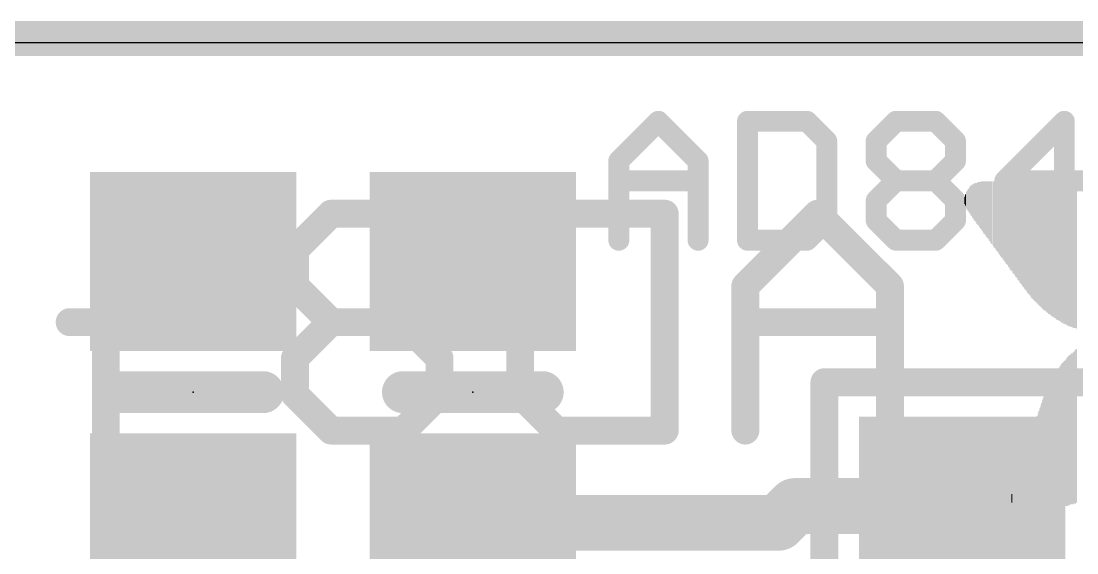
# Model space of a CAD drawing. Extents: x -0.4 to 20.3, y -0.1 to 16.7.
# Drawn here: x 8.65 to 16.33, y 12.8 to 16.67 of the extents above; entities that cross this region are included whole.
import ezdxf

# ---------------------------------------------------------------- set-up
doc = ezdxf.new("R2010")
doc.units = 0
for name, color, linetype in [('1', 12, 'CONTINUOUS'), ('16', 132, 'CONTINUOUS'), ('20', 53, 'CONTINUOUS'), ('21', 40, 'CONTINUOUS'), ('22', 6, 'CONTINUOUS'), ('23', 40, 'CONTINUOUS')]:
    doc.layers.add(name, color=color, linetype=linetype)

# ---------------------------------------------------------------- blocks, each defined once
blk = doc.blocks.new('RECT')
blk.add_solid([(-0.5, -0.5), (0.5, -0.5), (-0.5, 0.5), (0.5, 0.5)])

msp = doc.modelspace()

# ---------------------------------------------------------------- linework, layer by layer
at = {"layer": '1'}
for points, const_width in [([(0, 16.54), (20.214, 16.54)], 0.254), ([(14.158, 13.02), (14.28, 13.142)], 0.4064), ([(14.28, 13.142), (15.494, 13.142)], 0.4064), ([(9.906, 13.02), (9.906, 11.242)], 0.4064), ([(12.375, 12.583), (11.938, 13.02)], 0.4064), ([(14.158, 13.02), (11.938, 13.02)], 0.4064)]:
    msp.add_lwpolyline(points, dxfattribs=dict(at, const_width=const_width))
at = {"layer": '1', "const_width": 0.2032}
for points in [[(14.28, 13.2436, 1), (14.28, 13.0404)], [(14.3518, 13.0702, 1), (14.2082, 13.2138)], [(15.494, 13.0404, 1), (15.494, 13.2436)], [(10.0076, 13.02, 1), (9.8044, 13.02)], [(11.938, 13.1216, 1), (11.938, 12.9184)], [(12.0098, 13.0918, 1), (11.8662, 12.9482)], [(14.158, 12.9184, 1), (14.158, 13.1216)], [(14.0862, 13.0918, 1), (14.2298, 12.9482)]]:
    msp.add_lwpolyline(points, format="xyb", dxfattribs=at)
at = {"layer": '16', "const_width": 0.254}
msp.add_lwpolyline([(0, 16.54), (20.214, 16.54)], dxfattribs=at)
at = {"layer": '20'}
msp.add_line((17.78, 16.51), (2.54, 16.51), dxfattribs=at)
at = {"layer": '21'}
for points, const_width in [([(12.9991, 15.6504), (13.2872, 15.9385)], 0.1524), ([(13.2872, 15.9385), (13.5753, 15.6504)], 0.1524), ([(13.9346, 15.9385), (13.9346, 15.0742)], 0.1524), ([(14.3668, 15.9385), (13.9346, 15.9385)], 0.1524), ([(14.5108, 15.7945), (14.3668, 15.9385)], 0.1524), ([(14.8701, 15.7945), (15.0142, 15.9385)], 0.1524), ([(15.0142, 15.9385), (15.3023, 15.9385)], 0.1524), ([(15.3023, 15.9385), (15.4463, 15.7945)], 0.1524), ([(16.2378, 15.9385), (15.8056, 15.5064)], 0.1524), ([(16.2378, 15.0742), (16.2378, 15.9385)], 0.1524), ([(14.5108, 15.2183), (14.5108, 15.7945)], 0.1524), ([(14.8701, 15.6504), (14.8701, 15.7945)], 0.1524), ([(15.4463, 15.7945), (15.4463, 15.6504)], 0.1524), ([(12.9991, 15.0742), (12.9991, 15.6504)], 0.1524), ([(13.5753, 15.6504), (13.5753, 15.0742)], 0.1524), ([(15.0142, 15.5064), (14.8701, 15.6504)], 0.1524), ([(15.4463, 15.6504), (15.3023, 15.5064)], 0.1524), ([(12.9991, 15.5064), (13.5753, 15.5064)], 0.1524), ([(14.8701, 15.3623), (15.0142, 15.5064)], 0.1524), ([(15.0142, 15.5064), (15.3023, 15.5064)], 0.1524), ([(15.3023, 15.5064), (15.4463, 15.3623)], 0.1524), ([(15.8056, 15.5064), (16.3819, 15.5064)], 0.1524), ([(14.8701, 15.2183), (14.8701, 15.3623)], 0.1524), ([(15.4463, 15.3623), (15.4463, 15.2183)], 0.1524), ([(14.3668, 15.0742), (14.5108, 15.2183)], 0.1524), ([(15.0142, 15.0742), (14.8701, 15.2183)], 0.1524), ([(15.4463, 15.2183), (15.3023, 15.0742)], 0.1524), ([(13.9346, 15.0742), (14.3668, 15.0742)], 0.1524), ([(15.3023, 15.0742), (15.0142, 15.0742)], 0.1524), ([(10.414, 13.97), (9.398, 13.97)], 0.3048), ([(12.446, 13.97), (11.43, 13.97)], 0.3048), ([(14.494, 10.342), (14.494, 14.042)], 0.2032), ([(14.494, 14.042), (16.494, 14.042)], 0.2032)]:
    msp.add_lwpolyline(points, dxfattribs=dict(at, const_width=const_width))
for points, const_width in [([(13.3141, 15.9655, 1), (13.2603, 15.9116)], 0.0762), ([(13.3141, 15.9116, 1), (13.2603, 15.9655)], 0.0762), ([(13.9727, 15.9385, 1), (13.8965, 15.9385)], 0.0762), ([(13.9346, 15.9766, 1), (13.9346, 15.9004)], 0.0762), ([(14.3937, 15.9655, 1), (14.3398, 15.9116)], 0.0762), ([(14.3668, 15.9004, 1), (14.3668, 15.9766)], 0.0762), ([(15.0142, 15.9766, 1), (15.0142, 15.9004)], 0.0762), ([(15.0411, 15.9116, 1), (14.9872, 15.9655)], 0.0762), ([(15.3292, 15.9655, 1), (15.2753, 15.9116)], 0.0762), ([(15.3023, 15.9004, 1), (15.3023, 15.9766)], 0.0762), ([(16.2759, 15.9385, 1), (16.1997, 15.9385)], 0.0762), ([(16.2648, 15.9116, 1), (16.2109, 15.9655)], 0.0762), ([(14.5489, 15.7945, 1), (14.4727, 15.7945)], 0.0762), ([(14.4839, 15.7675, 1), (14.5378, 15.8214)], 0.0762), ([(14.9082, 15.7945, 1), (14.832, 15.7945)], 0.0762), ([(14.8432, 15.8214, 1), (14.8971, 15.7675)], 0.0762), ([(15.4844, 15.7945, 1), (15.4082, 15.7945)], 0.0762), ([(15.4194, 15.7675, 1), (15.4733, 15.8214)], 0.0762), ([(12.9721, 15.6774, 1), (13.026, 15.6235)], 0.0762), ([(13.0372, 15.6504, 1), (12.961, 15.6504)], 0.0762), ([(13.6134, 15.6504, 1), (13.5372, 15.6504)], 0.0762), ([(13.5484, 15.6235, 1), (13.6023, 15.6774)], 0.0762), ([(14.8971, 15.6774, 1), (14.8432, 15.6235)], 0.0762), ([(14.832, 15.6504, 1), (14.9082, 15.6504)], 0.0762), ([(15.4082, 15.6504, 1), (15.4844, 15.6504)], 0.0762), ([(15.4733, 15.6235, 1), (15.4194, 15.6774)], 0.0762), ([(12.9991, 15.5445, 1), (12.9991, 15.4683)], 0.0762), ([(13.5753, 15.4683, 1), (13.5753, 15.5445)], 0.0762), ([(15.0142, 15.5445, 1), (15.0142, 15.4683)], 0.0762), ([(15.0411, 15.4794, 1), (14.9872, 15.5333)], 0.0762), ([(15.3292, 15.5333, 1), (15.2753, 15.4794)], 0.0762), ([(15.3023, 15.4683, 1), (15.3023, 15.5445)], 0.0762), ([(15.8056, 15.5445, 1), (15.8056, 15.4683)], 0.0762), ([(14.9872, 15.4794, 1), (15.0411, 15.5333)], 0.0762), ([(15.2753, 15.5333, 1), (15.3292, 15.4794)], 0.0762), ([(15.7787, 15.5333, 1), (15.8326, 15.4794)], 0.0762), ([(14.9082, 15.3623, 1), (14.832, 15.3623)], 0.0762), ([(14.8432, 15.3893, 1), (14.8971, 15.3354)], 0.0762), ([(15.4844, 15.3623, 1), (15.4082, 15.3623)], 0.0762), ([(15.4194, 15.3354, 1), (15.4733, 15.3893)], 0.0762), ([(14.5378, 15.1913, 1), (14.4839, 15.2452)], 0.0762), ([(14.8971, 15.2452, 1), (14.8432, 15.1913)], 0.0762), ([(15.4733, 15.1913, 1), (15.4194, 15.2452)], 0.0762), ([(14.4727, 15.2183, 1), (14.5489, 15.2183)], 0.0762), ([(14.832, 15.2183, 1), (14.9082, 15.2183)], 0.0762), ([(15.4082, 15.2183, 1), (15.4844, 15.2183)], 0.0762), ([(13.9346, 15.1123, 1), (13.9346, 15.0361)], 0.0762), ([(14.3398, 15.1011, 1), (14.3937, 15.0473)], 0.0762), ([(14.3668, 15.0361, 1), (14.3668, 15.1123)], 0.0762), ([(15.0142, 15.1123, 1), (15.0142, 15.0361)], 0.0762), ([(14.9872, 15.0473, 1), (15.0411, 15.1011)], 0.0762), ([(15.2753, 15.1011, 1), (15.3292, 15.0473)], 0.0762), ([(15.3023, 15.0361, 1), (15.3023, 15.1123)], 0.0762), ([(12.961, 15.0742, 1), (13.0372, 15.0742)], 0.0762), ([(13.5372, 15.0742, 1), (13.6134, 15.0742)], 0.0762), ([(13.8965, 15.0742, 1), (13.9727, 15.0742)], 0.0762), ([(16.1997, 15.0742, 1), (16.2759, 15.0742)], 0.0762), ([(9.398, 14.0462, 1), (9.398, 13.8938)], 0.1524), ([(10.414, 13.8938, 1), (10.414, 14.0462)], 0.1524), ([(11.43, 14.0462, 1), (11.43, 13.8938)], 0.1524), ([(12.446, 13.8938, 1), (12.446, 14.0462)], 0.1524), ([(14.5448, 14.042, 1), (14.4432, 14.042)], 0.1016), ([(14.494, 14.0928, 1), (14.494, 13.9912)], 0.1016)]:
    msp.add_lwpolyline(points, format="xyb", dxfattribs=dict(at, const_width=const_width))
at = {"layer": '22', "const_width": 0.1016}
for points in [[(9.3063, 15.3027, 1), (9.2344, 15.2308)], [(9.3211, 15.2667, 1), (9.2195, 15.2667)], [(10.9075, 15.3175, 1), (10.9075, 15.2159)], [(10.9434, 15.2308, 1), (10.8716, 15.3027)], [(11.4688, 15.3027, 1), (11.397, 15.2308)], [(11.4329, 15.2159, 1), (11.4329, 15.3175)], [(12.5446, 15.3175, 1), (12.5446, 15.2159)], [(12.5806, 15.2308, 1), (12.5087, 15.3027)], [(13.3835, 15.2667, 1), (13.2819, 15.2667)], [(13.3327, 15.2159, 1), (13.3327, 15.3175)], [(14.4804, 15.3027, 1), (14.4086, 15.2308)], [(14.4804, 15.2308, 1), (14.4086, 15.3027)], [(10.6956, 15.0041, 1), (10.594, 15.0041)], [(10.6089, 15.04, 1), (10.6807, 14.9681)], [(11.7464, 15.0041, 1), (11.6448, 15.0041)], [(11.6596, 14.9681, 1), (11.7315, 15.04)], [(12.246, 15.04, 1), (12.3179, 14.9681)], [(12.3328, 15.0041, 1), (12.2312, 15.0041)], [(10.6807, 14.7773, 1), (10.6089, 14.7054)], [(11.7315, 14.7054, 1), (11.6596, 14.7773)], [(13.9699, 14.7414, 1), (13.8683, 14.7414)], [(13.8832, 14.7773, 1), (13.955, 14.7054)], [(15.0207, 14.7414, 1), (14.9191, 14.7414)], [(14.934, 14.7054, 1), (15.0058, 14.7773)], [(10.594, 14.7414, 1), (10.6956, 14.7414)], [(11.6448, 14.7414, 1), (11.7464, 14.7414)], [(9.0076, 14.5295, 1), (9.0076, 14.4279)], [(10.0225, 14.4428, 1), (10.0943, 14.5146)], [(10.0584, 14.4279, 1), (10.0584, 14.5295)], [(10.9075, 14.5295, 1), (10.9075, 14.4279)], [(10.9434, 14.4428, 1), (10.8716, 14.5146)], [(10.8716, 14.4428, 1), (10.9434, 14.5146)], [(11.4688, 14.5146, 1), (11.397, 14.4428)], [(11.397, 14.5146, 1), (11.4688, 14.4428)], [(11.4329, 14.4279, 1), (11.4329, 14.5295)], [(13.9191, 14.5295, 1), (13.9191, 14.4279)], [(14.9699, 14.4279, 1), (14.9699, 14.5295)], [(10.6956, 14.216, 1), (10.594, 14.216)], [(10.6089, 14.2519, 1), (10.6807, 14.1801)], [(11.7464, 14.216, 1), (11.6448, 14.216)], [(11.6596, 14.1801, 1), (11.7315, 14.2519)], [(10.6807, 13.9892, 1), (10.6089, 13.9174)], [(11.7315, 13.9174, 1), (11.6596, 13.9892)], [(12.3179, 13.9892, 1), (12.246, 13.9174)], [(10.594, 13.9533, 1), (10.6956, 13.9533)], [(11.6448, 13.9533, 1), (11.7464, 13.9533)], [(12.2312, 13.9533, 1), (12.3328, 13.9533)], [(9.2195, 13.6906, 1), (9.3211, 13.6906)], [(10.9075, 13.7414, 1), (10.9075, 13.6398)], [(10.8716, 13.6547, 1), (10.9434, 13.7265)], [(11.397, 13.7265, 1), (11.4688, 13.6547)], [(11.4329, 13.6398, 1), (11.4329, 13.7414)], [(12.5446, 13.7414, 1), (12.5446, 13.6398)], [(12.5087, 13.6547, 1), (12.5806, 13.7265)], [(13.2819, 13.6906, 1), (13.3835, 13.6906)], [(13.3327, 13.6398, 1), (13.3327, 13.7414)], [(13.8683, 13.6906, 1), (13.9699, 13.6906)], [(14.9191, 13.6906, 1), (15.0207, 13.6906)]]:
    msp.add_lwpolyline(points, format="xyb", dxfattribs=at)
at = {"layer": '22', "const_width": 0.2032}
for points in [[(9.2703, 13.6906), (9.2703, 15.2667)], [(9.2703, 15.2667), (10.0584, 14.4787)], [(10.9075, 15.2667), (10.6448, 15.0041)], [(11.4329, 15.2667), (10.9075, 15.2667)], [(11.6956, 15.0041), (11.4329, 15.2667)], [(12.282, 15.0041), (12.5446, 15.2667)], [(12.5446, 15.2667), (13.3327, 15.2667)], [(13.3327, 15.2667), (13.3327, 13.6906)], [(14.4445, 15.2667), (13.9191, 14.7414)], [(14.9699, 14.7414), (14.4445, 15.2667)], [(10.6448, 15.0041), (10.6448, 14.7414)], [(11.6956, 14.7414), (11.6956, 15.0041)], [(12.282, 13.9533), (12.282, 15.0041)], [(10.6448, 14.7414), (10.9075, 14.4787)], [(11.4329, 14.4787), (11.6956, 14.7414)], [(13.9191, 14.7414), (13.9191, 13.6906)], [(14.9699, 13.6906), (14.9699, 14.7414)], [(10.0584, 14.4787), (9.0076, 14.4787)], [(10.9075, 14.4787), (10.6448, 14.216)], [(11.4329, 14.4787), (10.9075, 14.4787)], [(11.6956, 14.216), (11.4329, 14.4787)], [(14.9699, 14.4787), (13.9191, 14.4787)], [(10.6448, 14.216), (10.6448, 13.9533)], [(11.6956, 13.9533), (11.6956, 14.216)], [(10.6448, 13.9533), (10.9075, 13.6906)], [(11.4329, 13.6906), (11.6956, 13.9533)], [(12.5446, 13.6906), (12.282, 13.9533)], [(10.9075, 13.6906), (11.4329, 13.6906)], [(13.3327, 13.6906), (12.5446, 13.6906)]]:
    msp.add_lwpolyline(points, dxfattribs=at)
at = {"layer": '23'}
for p in [(9.906, 13.97), (11.938, 13.97)]:
    msp.add_point(p, dxfattribs=at)

# ---------------------------------------------------------------- block references
at = {"layer": '1', "xscale": 1.3, "yscale": 1.5, "rotation": 270}
for p in [(9.906, 14.92), (11.938, 14.92), (15.494, 13.142), (9.906, 13.02), (11.938, 13.02)]:
    msp.add_blockref('RECT', p, dxfattribs=at)
at = {"layer": '22', "rotation": 90}
for p, xscale, yscale in [((15.6337, 15.3289), 0.3492, 0.0064), ((15.6401, 15.3226), 0.3619, 0.0063), ((15.6464, 15.3194), 0.3683, 0.0064), ((15.6528, 15.313), 0.381, 0.0063), ((15.6591, 15.3099), 0.3873, 0.0064), ((15.6654, 15.3067), 0.3937, 0.0063), ((15.6718, 15.3003), 0.4064, 0.0064), ((15.6782, 15.2972), 0.4127, 0.0063), ((15.6845, 15.294), 0.4191, 0.0064), ((15.6909, 15.2876), 0.4318, 0.0063), ((15.6972, 15.2845), 0.4381, 0.0064), ((15.7035, 15.2781), 0.4508, 0.0063), ((15.7099, 15.2749), 0.4572, 0.0064), ((15.7163, 15.2718), 0.4635, 0.0063), ((15.7226, 15.2654), 0.4762, 0.0064), ((15.729, 15.2622), 0.4826, 0.0063), ((15.7353, 15.2591), 0.4889, 0.0064), ((15.7416, 15.2527), 0.5016, 0.0063), ((15.748, 15.2495), 0.508, 0.0064), ((15.7544, 15.2464), 0.5143, 0.0063), ((15.7607, 15.24), 0.527, 0.0064), ((15.7671, 15.2368), 0.5334, 0.0063), ((15.7734, 15.2305), 0.5461, 0.0064), ((15.7797, 15.2273), 0.5524, 0.0063), ((15.7861, 15.2241), 0.5588, 0.0064), ((15.7925, 15.2178), 0.5715, 0.0063), ((15.7988, 15.2146), 0.5778, 0.0064), ((15.8052, 15.2114), 0.5842, 0.0063), ((15.8115, 15.205), 0.5969, 0.0064), ((15.8178, 15.2019), 0.6032, 0.0063), ((15.8242, 15.1987), 0.6096, 0.0064), ((15.8306, 15.1924), 0.6223, 0.0063), ((15.8369, 15.1892), 0.6286, 0.0064), ((15.8433, 15.1829), 0.6413, 0.0063), ((15.8496, 15.1797), 0.6477, 0.0064), ((15.8559, 15.1765), 0.654, 0.0063), ((15.8623, 15.1702), 0.6667, 0.0064), ((15.8687, 15.1669), 0.6731, 0.0063), ((15.875, 15.1638), 0.6794, 0.0064), ((15.8814, 15.1575), 0.6921, 0.0063), ((15.8877, 15.1543), 0.6985, 0.0064), ((15.8941, 15.1511), 0.7048, 0.0063), ((15.9004, 15.1448), 0.7175, 0.0064), ((15.9068, 15.1416), 0.7239, 0.0063), ((15.9131, 15.1352), 0.7366, 0.0064), ((15.9195, 15.1321), 0.7429, 0.0063), ((15.9258, 15.1288), 0.7493, 0.0064), ((15.9322, 15.1225), 0.762, 0.0063), ((15.9385, 15.1194), 0.7683, 0.0064), ((15.9449, 15.1162), 0.7747, 0.0063), ((15.9512, 15.1098), 0.7874, 0.0064), ((15.9576, 15.1067), 0.7937, 0.0063), ((15.9639, 15.1035), 0.8001, 0.0064), ((15.9703, 15.0971), 0.8128, 0.0063), ((15.9766, 15.094), 0.8191, 0.0064), ((15.983, 15.0907), 0.8255, 0.0063), ((15.9893, 15.0876), 0.8318, 0.0064), ((15.9957, 15.0813), 0.8445, 0.0063), ((16.002, 15.0781), 0.8509, 0.0064), ((16.0084, 15.0749), 0.8572, 0.0063), ((16.0147, 15.0717), 0.8636, 0.0064), ((16.0211, 15.0686), 0.8699, 0.0063), ((16.0274, 15.0654), 0.8763, 0.0064), ((16.0338, 15.0622), 0.8826, 0.0063), ((16.0401, 15.059), 0.889, 0.0064), ((16.0465, 15.0559), 0.8953, 0.0063), ((16.0528, 15.0526), 0.9017, 0.0064), ((16.0592, 15.0495), 0.908, 0.0063), ((16.0655, 15.0463), 0.9144, 0.0064), ((16.0719, 15.0432), 0.9207, 0.0063), ((16.0782, 15.04), 0.9271, 0.0064), ((16.0846, 15.0368), 0.9334, 0.0063), ((16.0909, 15.0336), 0.9398, 0.0064), ((16.0973, 15.0336), 0.9398, 0.0063), ((16.1036, 15.0305), 0.9461, 0.0064), ((16.11, 15.0273), 0.9525, 0.0063), ((16.1163, 15.0241), 0.9588, 0.0064), ((16.1227, 15.0209), 0.9652, 0.0063), ((16.129, 15.0209), 0.9652, 0.0064), ((16.1354, 15.0178), 0.9715, 0.0063), ((16.1417, 15.0145), 0.9779, 0.0064), ((16.1481, 15.0114), 0.9842, 0.0063), ((16.1544, 15.0114), 0.9842, 0.0064), ((16.1608, 15.0082), 0.9906, 0.0063), ((16.1671, 15.0051), 0.9969, 0.0064), ((16.1735, 15.0051), 0.9969, 0.0063), ((16.1798, 15.0019), 1.0033, 0.0064), ((16.1862, 14.9987), 1.0096, 0.0063), ((16.1925, 14.9987), 1.0096, 0.0064), ((16.1989, 14.9955), 1.016, 0.0063), ((16.2052, 14.9955), 1.016, 0.0064), ((16.2115, 14.9924), 1.0223, 0.0063), ((16.2179, 14.9892), 1.0287, 0.0064), ((16.2243, 14.9892), 1.0287, 0.0063), ((16.2306, 14.986), 1.035, 0.0064), ((16.237, 14.986), 1.035, 0.0063), ((16.2433, 14.9828), 1.0414, 0.0064), ((16.2496, 14.9828), 1.0414, 0.0063), ((16.256, 14.9797), 1.0477, 0.0064), ((16.2624, 14.9797), 1.0477, 0.0063), ((16.2687, 14.9765), 1.0541, 0.0064), ((16.2751, 14.9765), 1.0541, 0.0063), ((16.2814, 14.9765), 1.0541, 0.0064), ((16.2877, 14.9733), 1.0604, 0.0063), ((16.2941, 14.9733), 1.0604, 0.0064), ((16.3005, 14.9701), 1.0668, 0.0063), ((16.3068, 14.9701), 1.0668, 0.0064), ((16.3132, 14.9701), 1.0668, 0.0063), ((16.3195, 14.9701), 1.0668, 0.0064), ((16.3258, 14.967), 1.0731, 0.0063), ((15.5258, 15.367), 0.1206, 0.0063), ((15.5321, 15.3639), 0.1397, 0.0064), ((15.5385, 15.367), 0.1588, 0.0063), ((15.5448, 15.3638), 0.1778, 0.0064), ((15.5512, 15.367), 0.1968, 0.0063), ((15.5575, 15.3639), 0.2159, 0.0064), ((15.5639, 15.3638), 0.2286, 0.0063), ((15.5702, 15.3575), 0.2413, 0.0064), ((15.5766, 15.3575), 0.254, 0.0063), ((15.5829, 15.3512), 0.2667, 0.0064), ((15.5893, 15.3511), 0.2794, 0.0063), ((15.5956, 15.348), 0.2857, 0.0064), ((15.602, 15.3416), 0.2984, 0.0063), ((15.6083, 15.3416), 0.3112, 0.0064), ((15.6147, 15.3384), 0.3175, 0.0063), ((15.621, 15.3321), 0.3302, 0.0064), ((15.6274, 15.3289), 0.3366, 0.0063), ((15.5131, 15.3638), 0.0508, 0.0063), ((15.5194, 15.367), 0.0826, 0.0064), ((16.3195, 13.7192), 1.1176, 0.0064), ((16.3258, 13.7255), 1.1176, 0.0063), ((16.2433, 13.6715), 1.0605, 0.0064), ((16.2496, 13.6747), 1.0668, 0.0063), ((16.256, 13.6811), 1.0795, 0.0064), ((16.2624, 13.6843), 1.0859, 0.0063), ((16.2687, 13.6906), 1.0858, 0.0064), ((16.2751, 13.6938), 1.0922, 0.0063), ((16.2814, 13.697), 1.0859, 0.0064), ((16.2877, 13.7033), 1.0986, 0.0063), ((16.2941, 13.7033), 1.0986, 0.0064), ((16.3005, 13.7065), 1.1049, 0.0063), ((16.3068, 13.7129), 1.1049, 0.0064), ((16.3132, 13.716), 1.1112, 0.0063), ((16.1862, 13.6239), 1.016, 0.0063), ((16.1925, 13.6303), 1.016, 0.0064), ((16.1989, 13.6334), 1.0223, 0.0063), ((16.2052, 13.643), 1.0287, 0.0064), ((16.2115, 13.6462), 1.0351, 0.0063), ((16.2179, 13.6525), 1.0478, 0.0064), ((16.2243, 13.6557), 1.0541, 0.0063), ((16.2306, 13.6621), 1.0541, 0.0064), ((16.237, 13.6652), 1.0604, 0.0063), ((16.1417, 13.5795), 0.9525, 0.0064), ((16.1481, 13.589), 0.9588, 0.0063), ((16.1544, 13.5953), 0.9715, 0.0064), ((16.1608, 13.6017), 0.9842, 0.0063), ((16.1671, 13.6081), 0.9843, 0.0064), ((16.1735, 13.6144), 0.997, 0.0063), ((16.1798, 13.6176), 1.0033, 0.0064), ((16.1036, 13.535), 0.889, 0.0064), ((16.11, 13.5446), 0.8953, 0.0063), ((16.1163, 13.5509), 0.908, 0.0064), ((16.1227, 13.5572), 0.9207, 0.0063), ((16.129, 13.5668), 0.9271, 0.0064), ((16.1354, 13.5731), 0.9398, 0.0063), ((16.0782, 13.497), 0.8255, 0.0064), ((16.0846, 13.5065), 0.8445, 0.0063), ((16.0909, 13.5191), 0.8573, 0.0064), ((16.0973, 13.5255), 0.87, 0.0063), ((16.0465, 13.443), 0.7429, 0.0063), ((16.0528, 13.4557), 0.7557, 0.0064), ((16.0592, 13.4652), 0.7747, 0.0063), ((16.0655, 13.4747), 0.7938, 0.0064), ((16.0719, 13.4874), 0.8064, 0.0063), ((16.0211, 13.4049), 0.6667, 0.0063), ((16.0274, 13.4144), 0.6858, 0.0064), ((16.0338, 13.4239), 0.7048, 0.0063), ((16.0401, 13.4335), 0.7239, 0.0064), ((15.9957, 13.3636), 0.5969, 0.0063), ((16.002, 13.3731), 0.616, 0.0064), ((16.0084, 13.3826), 0.635, 0.0063), ((16.0147, 13.3922), 0.6541, 0.0064), ((15.9703, 13.3255), 0.5207, 0.0063), ((15.9766, 13.3318), 0.5334, 0.0064), ((15.983, 13.3445), 0.5588, 0.0063), ((15.9893, 13.3541), 0.5779, 0.0064), ((15.9449, 13.2906), 0.4381, 0.0063), ((15.9512, 13.2969), 0.4636, 0.0064), ((15.9576, 13.3064), 0.4826, 0.0063), ((15.9639, 13.3128), 0.4953, 0.0064), ((15.9258, 13.2652), 0.3747, 0.0064), ((15.9322, 13.2747), 0.3937, 0.0063), ((15.9385, 13.2779), 0.4127, 0.0064), ((15.9004, 13.2366), 0.2794, 0.0064), ((15.9068, 13.2398), 0.2985, 0.0063), ((15.9131, 13.2493), 0.3302, 0.0064), ((15.9195, 13.2557), 0.3429, 0.0063), ((15.875, 13.2111), 0.1651, 0.0064), ((15.8814, 13.2144), 0.1969, 0.0063), ((15.8877, 13.2207), 0.2222, 0.0064), ((15.8941, 13.2271), 0.2477, 0.0063), ((15.8559, 13.1985), 0.0635, 0.0063), ((15.8623, 13.1985), 0.1016, 0.0064), ((15.8687, 13.2049), 0.1397, 0.0063)]:
    msp.add_blockref('RECT', p, dxfattribs=dict(at, xscale=xscale, yscale=yscale))

doc.saveas('drawing.dxf')
